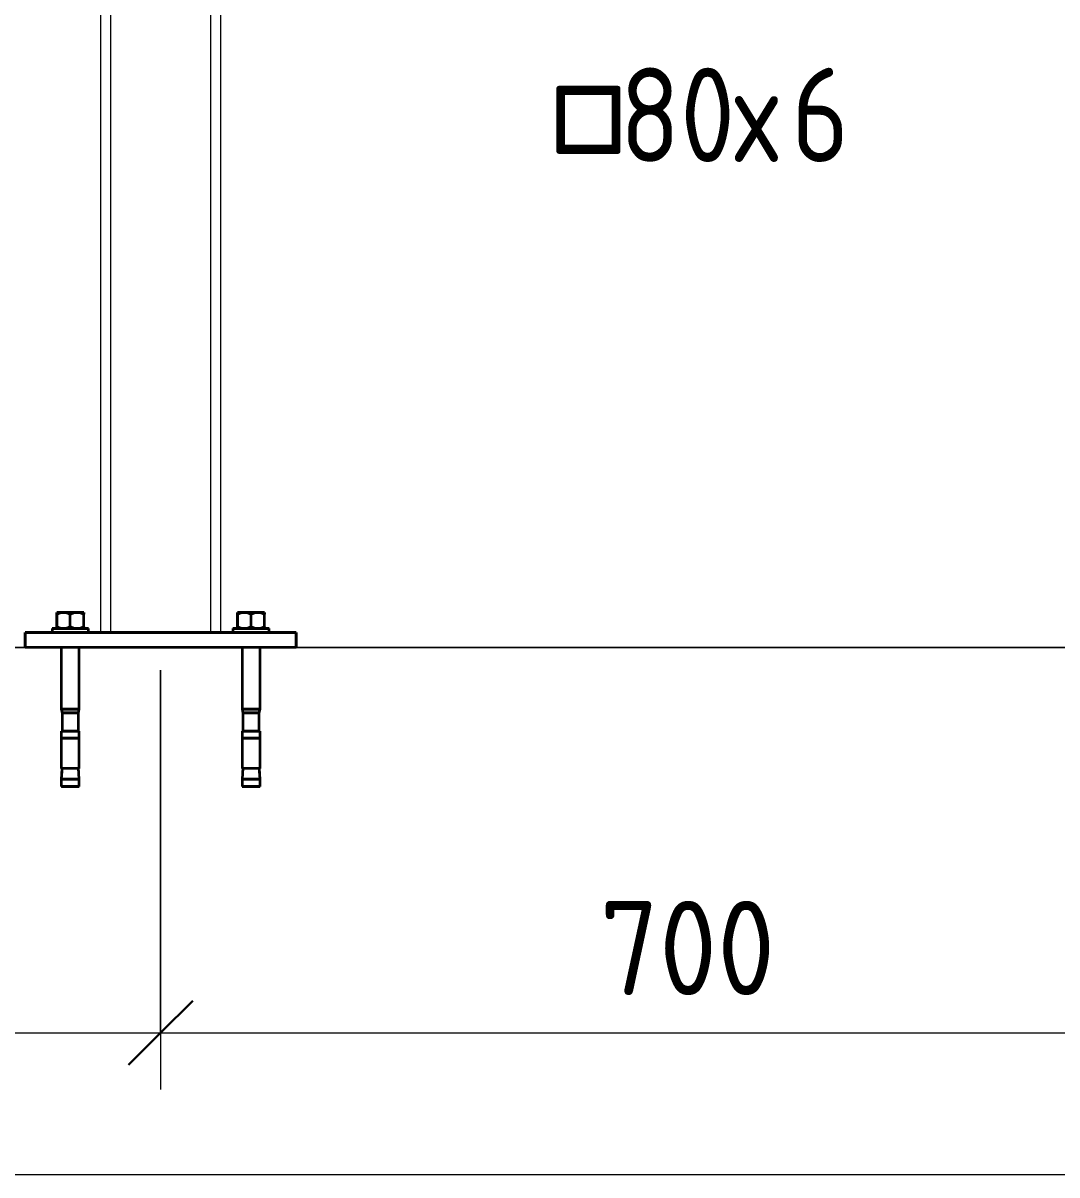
# Model space of a CAD drawing. Header units: millimetres. Extents: x 38797 to 82950, y -34477 to 2697.
# Drawn here: x 48970 to 49656, y -1150 to -386 of the extents above; entities that cross this region are included whole.
import ezdxf

# ---------------------------------------------------------------- set-up
doc = ezdxf.new("R2010")
doc.units = ezdxf.units.MM
for name, color, linetype, lineweight in [('AA_Dim', 7, 'Continuous', 9), ('AA_Dim-25', 7, 'Continuous', 9), ('AA_Oformlenie', 7, 'Continuous', 9), ('AA_Vinoska', 7, 'Continuous', 9), ('AF_Balki', 7, 'Continuous', 20), ('AF_Stena_Опалубка', 253, 'Continuous', 20), ('KR_Colonna_KG', 7, 'Continuous', 20), ('KR_Detal', 7, 'Continuous', 20)]:
    doc.layers.add(name, color=color, linetype=linetype, lineweight=lineweight)
doc.styles.add('ISOCPEUR', font='isocpeur.TTF', dxfattribs={"width": 0.9, "height": 62.5})
doc.styles.add('ISOCPEUR_3', font='isocpeur.TTF', dxfattribs={"width": 0.85, "height": 62.5})
doc.styles.add('ISOCPEUR_4', font='isocpeur.TTF', dxfattribs={"width": 0.85, "height": 62.5})
doc.dimstyles.new('01_Точн_3_знака__непрозр_', dxfattribs={"dimscale": 304.8, "dimtxt": 62.672186, "dimasz": 0.139436, "dimexe": 0.123031, "dimexo": 0.082021, "dimgap": 0.020505, "dimtad": 1, "dimdec": 3, "dimrnd": 0.001, "dimdsep": 46, "dimtxsty": 'ISOCPEUR', "dimblk1": 'OBLIQUE', "dimblk2": 'OBLIQUE', "dimsah": 1, "dimcen": 0.09, "dimdle": 0.123031, "dimazin": 0, "dimtfac": 1, "dimtdec": 4, "dimtix": 1, "dimtmove": 0, "dimatfit": 3, "dimfxl": 1, "dimtvp": 1, "dimtfill": 1, "dimtolj": 1, "dimtzin": 0, "dimlwd": 18, "dimlwe": 18, "dimarcsym": 2})

# ---------------------------------------------------------------- blocks, each defined once
blk = doc.blocks.new('243_Профиль гнутый сварной квадратный _НесКол_2ур_ - 80х6-3867407-Разрез 1 КМ')
at = {"layer": 'KR_Colonna_KG', "lineweight": 9}
for p, q in [((42842.06, -790), (42842.06, 29)), ((42908.06, 29), (42908.06, -790))]:
    blk.add_line(p, q, dxfattribs=at)
blk = doc.blocks.new('354_Прокат Лист _НесКаркас_РабПлоск_ - 354_Прокат Лист _НесКаркас_РабПлоск_-3866505-Разрез 1 КМ')
at = {"layer": 'AF_Balki', "lineweight": 35}
for p, q in [((43685.06, -790), (43685.06, -800)), ((43685.06, -800), (43685.06, -790)), ((43685.06, -790), (43709.06, -790)), ((43865.06, -790), (43685.06, -790)), ((43721.06, -790), (43829.06, -790)), ((43841.06, -790), (43865.06, -790)), ((43865.06, -790), (43865.06, -800)), ((43865.06, -800), (43865.06, -790)), ((43709.06, -800), (43685.06, -800)), ((43865.06, -800), (43685.06, -800)), ((43829.06, -800), (43721.06, -800)), ((43865.06, -800), (43841.06, -800))]:
    blk.add_line(p, q, dxfattribs=at)
blk = doc.blocks.new('354_Анкер клиновой _СоедНесК_РабПлоск_ - M12x120_20-V16-Разрез 1 КМ')
at = {"layer": 'KR_Detal', "lineweight": 35}
for p, q in [((42110.56, -776.7), (42106.06, -776.7)), ((42106.06, -776.7), (42110.56, -776.7)), ((42106.06, -777.88), (42106.06, -786.32)), ((42106.06, -786.32), (42106.06, -777.88)), ((42115.06, -776.7), (42110.56, -776.7)), ((42110.56, -776.7), (42115.06, -776.7)), ((42115.06, -776.7), (42119.56, -776.7)), ((42119.56, -776.7), (42115.06, -776.7)), ((42115.06, -786.32), (42115.06, -777.88)), ((42115.06, -786.32), (42115.06, -777.88)), ((42119.56, -776.7), (42124.06, -776.7)), ((42124.06, -776.7), (42119.56, -776.7)), ((42124.06, -786.32), (42124.06, -777.88)), ((42124.06, -786.32), (42124.06, -777.88)), ((42110.56, -787.5), (42106.06, -787.5)), ((42106.06, -787.5), (42110.56, -787.5)), ((42109.27, -787.5), (42120.86, -787.5)), ((42120.86, -787.5), (42109.27, -787.5)), ((42115.06, -787.5), (42110.56, -787.5)), ((42110.56, -787.5), (42115.06, -787.5)), ((42119.56, -787.5), (42115.06, -787.5)), ((42115.06, -787.5), (42119.56, -787.5)), ((42119.56, -787.5), (42124.06, -787.5)), ((42124.06, -787.5), (42119.56, -787.5)), ((42109.06, -800), (42109.06, -840.9)), ((42121.06, -840.9), (42121.06, -800)), ((42109.06, -840.9), (42109.66, -843.3)), ((42116.1, -840.9), (42109.06, -840.9)), ((42109.06, -840.9), (42121.06, -840.9)), ((42121.06, -840.9), (42116.11, -840.9)), ((42120.46, -843.3), (42121.06, -840.9)), ((42109.66, -843.3), (42109.66, -855.5)), ((42116, -843.3), (42109.66, -843.3)), ((42109.66, -843.3), (42120.46, -843.3)), ((42120.46, -843.3), (42116.12, -843.3)), ((42120.46, -855.5), (42120.46, -843.3)), ((42109.06, -855.5), (42109.06, -860.3)), ((42109.06, -855.5), (42121.06, -855.5)), ((42120.86, -855.5), (42109.27, -855.5)), ((42120.28, -855.5), (42109.85, -855.5)), ((42109.85, -855.5), (42120.28, -855.5)), ((42121.06, -860.3), (42121.06, -855.5)), ((42109.06, -860.3), (42109.06, -880.3)), ((42109.06, -860.3), (42121.06, -860.3)), ((42121.06, -860.3), (42109.06, -860.3)), ((42120.86, -860.3), (42109.27, -860.3)), ((42109.27, -860.3), (42120.86, -860.3)), ((42111, -860.3), (42116.11, -860.3)), ((42116.11, -860.3), (42111, -860.3)), ((42111, -860.3), (42116.11, -860.3)), ((42116.11, -860.3), (42111, -860.3)), ((42116.15, -860.3), (42119.12, -860.3)), ((42119.12, -860.3), (42116.15, -860.3)), ((42116.15, -860.3), (42119.12, -860.3)), ((42119.12, -860.3), (42116.15, -860.3)), ((42121.06, -880.3), (42121.06, -860.3)), ((42109.58, -879.59), (42109.06, -887.5)), ((42121.06, -880.3), (42109.06, -880.3)), ((42109.27, -880.3), (42109.53, -880.3)), ((42121.06, -887.5), (42120.54, -879.59)), ((42120.59, -880.3), (42120.86, -880.3)), ((42109.06, -887.5), (42109.06, -892.3)), ((42116.1, -887.5), (42109.06, -887.5)), ((42109.06, -887.5), (42121.06, -887.5)), ((42121.06, -892.3), (42109.06, -892.3)), ((42109.27, -892.3), (42120.86, -892.3)), ((42121.06, -887.5), (42116.11, -887.5)), ((42121.06, -892.3), (42121.06, -887.5))]:
    blk.add_line(p, q, dxfattribs=at)
for points in [[(42110.56, -776.7), (42109.77, -776.7), (42108.24, -776.9), (42106.77, -777.49), (42106.06, -777.88)], [(42106.06, -777.88), (42106.77, -777.49), (42108.24, -776.9), (42109.77, -776.7), (42110.56, -776.7)], [(42106.06, -777.88), (42106.06, -777.49), (42106.06, -776.9), (42106.06, -776.7), (42106.06, -776.7)], [(42106.06, -776.7), (42106.06, -776.7), (42106.06, -776.9), (42106.06, -777.49), (42106.06, -777.88)], [(42115.06, -777.88), (42114.35, -777.49), (42112.89, -776.9), (42111.35, -776.7), (42110.56, -776.7)], [(42110.56, -776.7), (42111.35, -776.7), (42112.89, -776.9), (42114.35, -777.49), (42115.06, -777.88)], [(42119.56, -776.7), (42118.77, -776.7), (42117.24, -776.9), (42115.77, -777.49), (42115.06, -777.88)], [(42115.06, -777.88), (42115.77, -777.49), (42117.24, -776.9), (42118.77, -776.7), (42119.56, -776.7)], [(42124.06, -777.88), (42123.35, -777.49), (42121.89, -776.9), (42120.35, -776.7), (42119.56, -776.7)], [(42119.56, -776.7), (42120.35, -776.7), (42121.89, -776.9), (42123.35, -777.49), (42124.06, -777.88)], [(42124.06, -777.88), (42124.06, -777.49), (42124.06, -776.9), (42124.06, -776.7), (42124.06, -776.7)], [(42124.06, -776.7), (42124.06, -776.7), (42124.06, -776.9), (42124.06, -777.49), (42124.06, -777.88)], [(42106.06, -786.32), (42106.77, -786.71), (42108.24, -787.3), (42109.77, -787.5), (42110.56, -787.5)], [(42110.56, -787.5), (42109.77, -787.5), (42108.24, -787.3), (42106.77, -786.71), (42106.06, -786.32)], [(42106.06, -786.32), (42106.06, -786.71), (42106.06, -787.3), (42106.06, -787.5), (42106.06, -787.5)], [(42106.06, -787.5), (42106.06, -787.5), (42106.06, -787.3), (42106.06, -786.71), (42106.06, -786.32)], [(42110.56, -787.5), (42111.35, -787.5), (42112.89, -787.3), (42114.35, -786.71), (42115.06, -786.32)], [(42115.06, -786.32), (42115.77, -786.71), (42117.24, -787.3), (42118.77, -787.5), (42119.56, -787.5)], [(42119.56, -787.5), (42120.35, -787.5), (42121.89, -787.3), (42123.35, -786.71), (42124.06, -786.32)], [(42124.06, -786.32), (42123.35, -786.71), (42121.89, -787.3), (42120.35, -787.5), (42119.56, -787.5)], [(42124.06, -786.32), (42124.06, -786.71), (42124.06, -787.3), (42124.06, -787.5), (42124.06, -787.5)], [(42124.06, -787.5), (42124.06, -787.5), (42124.06, -787.3), (42124.06, -786.71), (42124.06, -786.32)]]:
    blk.add_open_spline(points, degree=3, dxfattribs=at)
for points, knots in [([(42115.06, -786.32), (42114.35, -786.71), (42112.97, -787.27), (42111.52, -787.47), (42110.82, -787.5)], [0, 0, 0, 0, 0.5, 0.9441988, 0.9441988, 0.9441988, 0.9441988]), ([(42119.3, -787.5), (42118.6, -787.47), (42117.16, -787.27), (42115.77, -786.71), (42115.06, -786.32)], [0.0558012, 0.0558012, 0.0558012, 0.0558012, 0.5, 1, 1, 1, 1])]:
    blk.add_open_spline(points, degree=3, knots=knots, dxfattribs=at)
blk = doc.blocks.new('354_Шайба_ГОСТ 11371-78_СоедНесК_РабПлоск_ - Шайба_ГОСТ 11371-78-V9-Разрез 1 КМ')
at = {"layer": 'KR_Detal', "lineweight": 35}
for p, q in [((42803.06, -787.5), (42803.06, -790)), ((42803.06, -787.5), (42827.06, -787.5)), ((42827.06, -787.5), (42803.06, -787.5)), ((42803.06, -790), (42809.06, -790)), ((42827.06, -790), (42803.06, -790)), ((42808.78, -787.5), (42821.34, -787.5)), ((42821.34, -787.5), (42808.78, -787.5)), ((42808.78, -790), (42821.34, -790)), ((42821.06, -790), (42827.06, -790)), ((42827.06, -790), (42827.06, -787.5))]:
    blk.add_line(p, q, dxfattribs=at)
blk = doc.blocks.new('354_Анкер клиновой _СоедНесК_РабПлоск_ - M12x120_20-V17-Разрез 1 КМ')
at = {"layer": 'KR_Detal', "lineweight": 35}
for p, q in [((42230.56, -776.7), (42226.06, -776.7)), ((42226.06, -776.7), (42230.56, -776.7)), ((42226.06, -777.88), (42226.06, -786.32)), ((42226.06, -786.32), (42226.06, -777.88)), ((42235.06, -776.7), (42230.56, -776.7)), ((42230.56, -776.7), (42235.06, -776.7)), ((42235.06, -776.7), (42239.56, -776.7)), ((42239.56, -776.7), (42235.06, -776.7)), ((42235.06, -786.32), (42235.06, -777.88)), ((42235.06, -786.32), (42235.06, -777.88)), ((42239.56, -776.7), (42244.06, -776.7)), ((42244.06, -776.7), (42239.56, -776.7)), ((42244.06, -786.32), (42244.06, -777.88)), ((42244.06, -786.32), (42244.06, -777.88)), ((42230.56, -787.5), (42226.06, -787.5)), ((42226.06, -787.5), (42230.56, -787.5)), ((42229.27, -787.5), (42236.6, -787.5)), ((42236.6, -787.5), (42229.27, -787.5)), ((42235.06, -787.5), (42230.56, -787.5)), ((42230.56, -787.5), (42235.06, -787.5)), ((42239.56, -787.5), (42235.06, -787.5)), ((42235.06, -787.5), (42239.56, -787.5)), ((42236.61, -787.5), (42240.86, -787.5)), ((42240.86, -787.5), (42236.61, -787.5)), ((42239.56, -787.5), (42244.06, -787.5)), ((42244.06, -787.5), (42239.56, -787.5)), ((42229.06, -800), (42229.06, -840.9)), ((42241.06, -840.9), (42241.06, -800)), ((42229.06, -840.9), (42229.66, -843.3)), ((42241.06, -840.9), (42229.06, -840.9)), ((42229.06, -840.9), (42241.06, -840.9)), ((42240.46, -843.3), (42241.06, -840.9)), ((42229.66, -843.3), (42229.66, -855.5)), ((42240.46, -843.3), (42229.66, -843.3)), ((42229.66, -843.3), (42240.46, -843.3)), ((42240.46, -855.5), (42240.46, -843.3)), ((42229.06, -855.5), (42229.06, -860.3)), ((42229.06, -855.5), (42241.06, -855.5)), ((42236.6, -855.5), (42229.27, -855.5)), ((42236.46, -855.5), (42229.85, -855.5)), ((42229.85, -855.5), (42236.46, -855.5)), ((42240.28, -855.5), (42236.61, -855.5)), ((42236.61, -855.5), (42240.28, -855.5)), ((42240.86, -855.5), (42236.61, -855.5)), ((42241.06, -860.3), (42241.06, -855.5)), ((42229.06, -860.3), (42229.06, -880.3)), ((42229.06, -860.3), (42241.06, -860.3)), ((42241.06, -860.3), (42229.06, -860.3)), ((42236.6, -860.3), (42229.27, -860.3)), ((42229.27, -860.3), (42236.6, -860.3)), ((42231, -860.3), (42239.12, -860.3)), ((42239.12, -860.3), (42231, -860.3)), ((42231, -860.3), (42239.12, -860.3)), ((42239.12, -860.3), (42231, -860.3)), ((42240.86, -860.3), (42236.61, -860.3)), ((42236.61, -860.3), (42240.86, -860.3)), ((42241.06, -880.3), (42241.06, -860.3)), ((42229.58, -879.59), (42229.06, -887.5)), ((42241.06, -880.3), (42229.06, -880.3)), ((42229.27, -880.3), (42229.53, -880.3)), ((42241.06, -887.5), (42240.54, -879.59)), ((42240.59, -880.3), (42240.86, -880.3)), ((42229.06, -887.5), (42229.06, -892.3)), ((42241.06, -887.5), (42229.06, -887.5)), ((42229.06, -887.5), (42241.06, -887.5)), ((42241.06, -892.3), (42229.06, -892.3)), ((42229.27, -892.3), (42240.86, -892.3)), ((42241.06, -892.3), (42241.06, -887.5))]:
    blk.add_line(p, q, dxfattribs=at)
for points in [[(42230.56, -776.7), (42229.77, -776.7), (42228.24, -776.9), (42226.77, -777.49), (42226.06, -777.88)], [(42226.06, -777.88), (42226.77, -777.49), (42228.24, -776.9), (42229.77, -776.7), (42230.56, -776.7)], [(42226.06, -777.88), (42226.06, -777.49), (42226.06, -776.9), (42226.06, -776.7), (42226.06, -776.7)], [(42226.06, -776.7), (42226.06, -776.7), (42226.06, -776.9), (42226.06, -777.49), (42226.06, -777.88)], [(42235.06, -777.88), (42234.35, -777.49), (42232.89, -776.9), (42231.35, -776.7), (42230.56, -776.7)], [(42230.56, -776.7), (42231.35, -776.7), (42232.89, -776.9), (42234.35, -777.49), (42235.06, -777.88)], [(42239.56, -776.7), (42238.77, -776.7), (42237.24, -776.9), (42235.77, -777.49), (42235.06, -777.88)], [(42235.06, -777.88), (42235.77, -777.49), (42237.24, -776.9), (42238.77, -776.7), (42239.56, -776.7)], [(42244.06, -777.88), (42243.35, -777.49), (42241.89, -776.9), (42240.35, -776.7), (42239.56, -776.7)], [(42239.56, -776.7), (42240.35, -776.7), (42241.89, -776.9), (42243.35, -777.49), (42244.06, -777.88)], [(42244.06, -777.88), (42244.06, -777.49), (42244.06, -776.9), (42244.06, -776.7), (42244.06, -776.7)], [(42244.06, -776.7), (42244.06, -776.7), (42244.06, -776.9), (42244.06, -777.49), (42244.06, -777.88)], [(42226.06, -786.32), (42226.77, -786.71), (42228.24, -787.3), (42229.77, -787.5), (42230.56, -787.5)], [(42230.56, -787.5), (42229.77, -787.5), (42228.24, -787.3), (42226.77, -786.71), (42226.06, -786.32)], [(42226.06, -786.32), (42226.06, -786.71), (42226.06, -787.3), (42226.06, -787.5), (42226.06, -787.5)], [(42226.06, -787.5), (42226.06, -787.5), (42226.06, -787.3), (42226.06, -786.71), (42226.06, -786.32)], [(42230.56, -787.5), (42231.35, -787.5), (42232.89, -787.3), (42234.35, -786.71), (42235.06, -786.32)], [(42235.06, -786.32), (42235.77, -786.71), (42237.24, -787.3), (42238.77, -787.5), (42239.56, -787.5)], [(42239.56, -787.5), (42240.35, -787.5), (42241.89, -787.3), (42243.35, -786.71), (42244.06, -786.32)], [(42244.06, -786.32), (42243.35, -786.71), (42241.89, -787.3), (42240.35, -787.5), (42239.56, -787.5)], [(42244.06, -786.32), (42244.06, -786.71), (42244.06, -787.3), (42244.06, -787.5), (42244.06, -787.5)], [(42244.06, -787.5), (42244.06, -787.5), (42244.06, -787.3), (42244.06, -786.71), (42244.06, -786.32)]]:
    blk.add_open_spline(points, degree=3, dxfattribs=at)
for points, knots in [([(42235.06, -786.32), (42234.35, -786.71), (42232.97, -787.27), (42231.52, -787.47), (42230.82, -787.5)], [0, 0, 0, 0, 0.5, 0.9441988, 0.9441988, 0.9441988, 0.9441988]), ([(42239.3, -787.5), (42238.6, -787.47), (42237.16, -787.27), (42235.77, -786.71), (42235.06, -786.32)], [0.0558012, 0.0558012, 0.0558012, 0.0558012, 0.5, 1, 1, 1, 1])]:
    blk.add_open_spline(points, degree=3, knots=knots, dxfattribs=at)
blk = doc.blocks.new('354_Шайба_ГОСТ 11371-78_СоедНесК_РабПлоск_ - Шайба_ГОСТ 11371-78-V18-Разрез 1 КМ')
at = {"layer": 'KR_Detal', "lineweight": 35}
for p, q in [((42223.06, -787.5), (42223.06, -790)), ((42223.06, -787.5), (42247.06, -787.5)), ((42247.06, -787.5), (42223.06, -787.5)), ((42223.06, -790), (42229.06, -790)), ((42247.06, -790), (42223.06, -790)), ((42228.78, -787.5), (42236.61, -787.5)), ((42236.61, -787.5), (42228.78, -787.5)), ((42228.78, -790), (42236.61, -790)), ((42236.74, -787.5), (42241.34, -787.5)), ((42241.34, -787.5), (42236.74, -787.5)), ((42236.74, -790), (42241.34, -790)), ((42241.06, -790), (42247.06, -790)), ((42247.06, -790), (42247.06, -787.5))]:
    blk.add_line(p, q, dxfattribs=at)
blk = doc.blocks.new('354_Анкер клиновой _СоедНесК_РабПлоск_ - M12x120_20-V19-Разрез 1 КМ')
at = {"layer": 'KR_Detal', "lineweight": 35}
for p, q in [((42110.56, -776.7), (42106.06, -776.7)), ((42106.06, -776.7), (42110.56, -776.7)), ((42106.06, -777.88), (42106.06, -786.32)), ((42106.06, -786.32), (42106.06, -777.88)), ((42115.06, -776.7), (42110.56, -776.7)), ((42110.56, -776.7), (42115.06, -776.7)), ((42115.06, -776.7), (42119.56, -776.7)), ((42119.56, -776.7), (42115.06, -776.7)), ((42115.06, -786.32), (42115.06, -777.88)), ((42115.06, -786.32), (42115.06, -777.88)), ((42119.56, -776.7), (42124.06, -776.7)), ((42124.06, -776.7), (42119.56, -776.7)), ((42124.06, -786.32), (42124.06, -777.88)), ((42124.06, -786.32), (42124.06, -777.88)), ((42110.56, -787.5), (42106.06, -787.5)), ((42106.06, -787.5), (42110.56, -787.5)), ((42109.27, -787.5), (42120.86, -787.5)), ((42120.86, -787.5), (42109.27, -787.5)), ((42115.06, -787.5), (42110.56, -787.5)), ((42110.56, -787.5), (42115.06, -787.5)), ((42119.56, -787.5), (42115.06, -787.5)), ((42115.06, -787.5), (42119.56, -787.5)), ((42119.56, -787.5), (42124.06, -787.5)), ((42124.06, -787.5), (42119.56, -787.5)), ((42109.06, -800), (42109.06, -840.9)), ((42121.06, -840.9), (42121.06, -800)), ((42109.06, -840.9), (42109.66, -843.3)), ((42116.1, -840.9), (42109.06, -840.9)), ((42109.06, -840.9), (42116.1, -840.9)), ((42121.06, -840.9), (42116.11, -840.9)), ((42116.11, -840.9), (42121.06, -840.9)), ((42120.46, -843.3), (42121.06, -840.9)), ((42109.66, -843.3), (42109.66, -855.5)), ((42116, -843.3), (42109.66, -843.3)), ((42109.66, -843.3), (42116, -843.3)), ((42120.46, -843.3), (42116.12, -843.3)), ((42116.12, -843.3), (42120.46, -843.3)), ((42120.46, -855.5), (42120.46, -843.3)), ((42109.06, -855.5), (42109.06, -860.3)), ((42109.27, -855.5), (42120.86, -855.5)), ((42120.86, -855.5), (42109.27, -855.5)), ((42120.28, -855.5), (42109.85, -855.5)), ((42109.85, -855.5), (42120.28, -855.5)), ((42121.06, -860.3), (42121.06, -855.5)), ((42109.06, -860.3), (42109.06, -880.3)), ((42109.27, -860.3), (42120.86, -860.3)), ((42120.86, -860.3), (42109.27, -860.3)), ((42109.27, -860.3), (42120.86, -860.3)), ((42120.86, -860.3), (42109.27, -860.3)), ((42111, -860.3), (42116.11, -860.3)), ((42116.11, -860.3), (42111, -860.3)), ((42111, -860.3), (42116.11, -860.3)), ((42116.11, -860.3), (42111, -860.3)), ((42116.15, -860.3), (42119.12, -860.3)), ((42119.12, -860.3), (42116.15, -860.3)), ((42116.15, -860.3), (42119.12, -860.3)), ((42119.12, -860.3), (42116.15, -860.3)), ((42121.06, -880.3), (42121.06, -860.3)), ((42109.54, -880.3), (42109.06, -887.5)), ((42109.27, -880.3), (42109.53, -880.3)), ((42109.53, -880.3), (42109.27, -880.3)), ((42120.59, -880.3), (42120.86, -880.3)), ((42120.86, -880.3), (42120.59, -880.3)), ((42121.06, -887.5), (42120.59, -880.3)), ((42109.06, -887.5), (42109.06, -892.3)), ((42116.1, -887.5), (42109.06, -887.5)), ((42109.06, -887.5), (42116.1, -887.5)), ((42109.27, -892.3), (42120.86, -892.3)), ((42120.86, -892.3), (42109.27, -892.3)), ((42121.06, -887.5), (42116.11, -887.5)), ((42116.11, -887.5), (42121.06, -887.5)), ((42121.06, -892.3), (42121.06, -887.5))]:
    blk.add_line(p, q, dxfattribs=at)
for points in [[(42110.56, -776.7), (42109.77, -776.7), (42108.24, -776.9), (42106.77, -777.49), (42106.06, -777.88)], [(42106.06, -777.88), (42106.77, -777.49), (42108.24, -776.9), (42109.77, -776.7), (42110.56, -776.7)], [(42106.06, -777.88), (42106.06, -777.49), (42106.06, -776.9), (42106.06, -776.7), (42106.06, -776.7)], [(42106.06, -776.7), (42106.06, -776.7), (42106.06, -776.9), (42106.06, -777.49), (42106.06, -777.88)], [(42115.06, -777.88), (42114.35, -777.49), (42112.89, -776.9), (42111.35, -776.7), (42110.56, -776.7)], [(42110.56, -776.7), (42111.35, -776.7), (42112.89, -776.9), (42114.35, -777.49), (42115.06, -777.88)], [(42119.56, -776.7), (42118.77, -776.7), (42117.24, -776.9), (42115.77, -777.49), (42115.06, -777.88)], [(42115.06, -777.88), (42115.77, -777.49), (42117.24, -776.9), (42118.77, -776.7), (42119.56, -776.7)], [(42124.06, -777.88), (42123.35, -777.49), (42121.89, -776.9), (42120.35, -776.7), (42119.56, -776.7)], [(42119.56, -776.7), (42120.35, -776.7), (42121.89, -776.9), (42123.35, -777.49), (42124.06, -777.88)], [(42124.06, -777.88), (42124.06, -777.49), (42124.06, -776.9), (42124.06, -776.7), (42124.06, -776.7)], [(42124.06, -776.7), (42124.06, -776.7), (42124.06, -776.9), (42124.06, -777.49), (42124.06, -777.88)], [(42106.06, -786.32), (42106.77, -786.71), (42108.24, -787.3), (42109.77, -787.5), (42110.56, -787.5)], [(42110.56, -787.5), (42109.77, -787.5), (42108.24, -787.3), (42106.77, -786.71), (42106.06, -786.32)], [(42106.06, -786.32), (42106.06, -786.71), (42106.06, -787.3), (42106.06, -787.5), (42106.06, -787.5)], [(42106.06, -787.5), (42106.06, -787.5), (42106.06, -787.3), (42106.06, -786.71), (42106.06, -786.32)], [(42119.56, -787.5), (42120.35, -787.5), (42121.89, -787.3), (42123.35, -786.71), (42124.06, -786.32)], [(42124.06, -786.32), (42123.35, -786.71), (42121.89, -787.3), (42120.35, -787.5), (42119.56, -787.5)], [(42124.06, -786.32), (42124.06, -786.71), (42124.06, -787.3), (42124.06, -787.5), (42124.06, -787.5)], [(42124.06, -787.5), (42124.06, -787.5), (42124.06, -787.3), (42124.06, -786.71), (42124.06, -786.32)]]:
    blk.add_open_spline(points, degree=3, dxfattribs=at)
for points, knots in [([(42110.82, -787.5), (42111.52, -787.47), (42112.97, -787.27), (42114.35, -786.71), (42115.06, -786.32)], [0.0558012, 0.0558012, 0.0558012, 0.0558012, 0.5, 1, 1, 1, 1]), ([(42115.06, -786.32), (42114.35, -786.71), (42112.97, -787.27), (42111.52, -787.47), (42110.82, -787.5)], [0, 0, 0, 0, 0.5, 0.9441988, 0.9441988, 0.9441988, 0.9441988]), ([(42115.06, -786.32), (42115.77, -786.71), (42117.16, -787.27), (42118.6, -787.47), (42119.3, -787.5)], [0, 0, 0, 0, 0.5, 0.9441988, 0.9441988, 0.9441988, 0.9441988]), ([(42119.3, -787.5), (42118.6, -787.47), (42117.16, -787.27), (42115.77, -786.71), (42115.06, -786.32)], [0.0558012, 0.0558012, 0.0558012, 0.0558012, 0.5, 1, 1, 1, 1])]:
    blk.add_open_spline(points, degree=3, knots=knots, dxfattribs=at)
blk = doc.blocks.new('354_Шайба_ГОСТ 11371-78_СоедНесК_РабПлоск_ - Шайба_ГОСТ 11371-78-V13-Разрез 1 КМ')
at = {"layer": 'KR_Detal', "lineweight": 35}
for p, q in [((42803.06, -787.5), (42803.06, -790)), ((42803.06, -787.5), (42827.06, -787.5)), ((42827.06, -787.5), (42803.06, -787.5)), ((42803.06, -790), (42809.06, -790)), ((42809.06, -790), (42803.06, -790)), ((42808.78, -787.5), (42821.34, -787.5)), ((42821.34, -787.5), (42808.78, -787.5)), ((42821.06, -790), (42827.06, -790)), ((42827.06, -790), (42821.06, -790)), ((42827.06, -790), (42827.06, -787.5))]:
    blk.add_line(p, q, dxfattribs=at)
blk = doc.blocks.new('354_Анкер клиновой _СоедНесК_РабПлоск_ - M12x120_20-V20-Разрез 1 КМ')
at = {"layer": 'KR_Detal', "lineweight": 35}
for p, q in [((42230.56, -776.7), (42226.06, -776.7)), ((42226.06, -776.7), (42230.56, -776.7)), ((42226.06, -777.88), (42226.06, -786.32)), ((42226.06, -786.32), (42226.06, -777.88)), ((42235.06, -776.7), (42230.56, -776.7)), ((42230.56, -776.7), (42235.06, -776.7)), ((42235.06, -776.7), (42239.56, -776.7)), ((42239.56, -776.7), (42235.06, -776.7)), ((42235.06, -786.32), (42235.06, -777.88)), ((42235.06, -786.32), (42235.06, -777.88)), ((42239.56, -776.7), (42244.06, -776.7)), ((42244.06, -776.7), (42239.56, -776.7)), ((42244.06, -786.32), (42244.06, -777.88)), ((42244.06, -786.32), (42244.06, -777.88)), ((42230.56, -787.5), (42226.06, -787.5)), ((42226.06, -787.5), (42230.56, -787.5)), ((42229.27, -787.5), (42236.6, -787.5)), ((42236.6, -787.5), (42229.27, -787.5)), ((42235.06, -787.5), (42230.56, -787.5)), ((42230.56, -787.5), (42235.06, -787.5)), ((42239.56, -787.5), (42235.06, -787.5)), ((42235.06, -787.5), (42239.56, -787.5)), ((42236.61, -787.5), (42240.86, -787.5)), ((42240.86, -787.5), (42236.61, -787.5)), ((42239.56, -787.5), (42244.06, -787.5)), ((42244.06, -787.5), (42239.56, -787.5)), ((42229.06, -800), (42229.06, -840.9)), ((42241.06, -840.9), (42241.06, -800)), ((42229.06, -840.9), (42229.66, -843.3)), ((42241.06, -840.9), (42229.06, -840.9)), ((42229.06, -840.9), (42241.06, -840.9)), ((42240.46, -843.3), (42241.06, -840.9)), ((42229.66, -843.3), (42229.66, -855.5)), ((42240.46, -843.3), (42229.66, -843.3)), ((42229.66, -843.3), (42240.46, -843.3)), ((42240.46, -855.5), (42240.46, -843.3)), ((42229.06, -855.5), (42229.06, -860.3)), ((42229.27, -855.5), (42236.6, -855.5)), ((42236.6, -855.5), (42229.27, -855.5)), ((42236.46, -855.5), (42229.85, -855.5)), ((42229.85, -855.5), (42236.46, -855.5)), ((42240.28, -855.5), (42236.61, -855.5)), ((42236.61, -855.5), (42240.28, -855.5)), ((42236.61, -855.5), (42240.86, -855.5)), ((42240.86, -855.5), (42236.61, -855.5)), ((42241.06, -860.3), (42241.06, -855.5)), ((42229.06, -860.3), (42229.06, -880.3)), ((42229.27, -860.3), (42236.6, -860.3)), ((42236.6, -860.3), (42229.27, -860.3)), ((42229.27, -860.3), (42236.6, -860.3)), ((42236.6, -860.3), (42229.27, -860.3)), ((42231, -860.3), (42239.12, -860.3)), ((42239.12, -860.3), (42231, -860.3)), ((42231, -860.3), (42239.12, -860.3)), ((42239.12, -860.3), (42231, -860.3)), ((42236.61, -860.3), (42240.86, -860.3)), ((42240.86, -860.3), (42236.61, -860.3)), ((42236.61, -860.3), (42240.86, -860.3)), ((42240.86, -860.3), (42236.61, -860.3)), ((42241.06, -880.3), (42241.06, -860.3)), ((42229.54, -880.3), (42229.06, -887.5)), ((42229.27, -880.3), (42229.53, -880.3)), ((42229.53, -880.3), (42229.27, -880.3)), ((42240.59, -880.3), (42240.86, -880.3)), ((42240.86, -880.3), (42240.59, -880.3)), ((42241.06, -887.5), (42240.59, -880.3)), ((42229.06, -887.5), (42229.06, -892.3)), ((42241.06, -887.5), (42229.06, -887.5)), ((42229.06, -887.5), (42241.06, -887.5)), ((42229.27, -892.3), (42240.86, -892.3)), ((42240.86, -892.3), (42229.27, -892.3)), ((42241.06, -892.3), (42241.06, -887.5))]:
    blk.add_line(p, q, dxfattribs=at)
for points in [[(42230.56, -776.7), (42229.77, -776.7), (42228.24, -776.9), (42226.77, -777.49), (42226.06, -777.88)], [(42226.06, -777.88), (42226.77, -777.49), (42228.24, -776.9), (42229.77, -776.7), (42230.56, -776.7)], [(42226.06, -777.88), (42226.06, -777.49), (42226.06, -776.9), (42226.06, -776.7), (42226.06, -776.7)], [(42226.06, -776.7), (42226.06, -776.7), (42226.06, -776.9), (42226.06, -777.49), (42226.06, -777.88)], [(42235.06, -777.88), (42234.35, -777.49), (42232.89, -776.9), (42231.35, -776.7), (42230.56, -776.7)], [(42230.56, -776.7), (42231.35, -776.7), (42232.89, -776.9), (42234.35, -777.49), (42235.06, -777.88)], [(42239.56, -776.7), (42238.77, -776.7), (42237.24, -776.9), (42235.77, -777.49), (42235.06, -777.88)], [(42235.06, -777.88), (42235.77, -777.49), (42237.24, -776.9), (42238.77, -776.7), (42239.56, -776.7)], [(42244.06, -777.88), (42243.35, -777.49), (42241.89, -776.9), (42240.35, -776.7), (42239.56, -776.7)], [(42239.56, -776.7), (42240.35, -776.7), (42241.89, -776.9), (42243.35, -777.49), (42244.06, -777.88)], [(42244.06, -777.88), (42244.06, -777.49), (42244.06, -776.9), (42244.06, -776.7), (42244.06, -776.7)], [(42244.06, -776.7), (42244.06, -776.7), (42244.06, -776.9), (42244.06, -777.49), (42244.06, -777.88)], [(42226.06, -786.32), (42226.77, -786.71), (42228.24, -787.3), (42229.77, -787.5), (42230.56, -787.5)], [(42230.56, -787.5), (42229.77, -787.5), (42228.24, -787.3), (42226.77, -786.71), (42226.06, -786.32)], [(42226.06, -786.32), (42226.06, -786.71), (42226.06, -787.3), (42226.06, -787.5), (42226.06, -787.5)], [(42226.06, -787.5), (42226.06, -787.5), (42226.06, -787.3), (42226.06, -786.71), (42226.06, -786.32)], [(42239.56, -787.5), (42240.35, -787.5), (42241.89, -787.3), (42243.35, -786.71), (42244.06, -786.32)], [(42244.06, -786.32), (42243.35, -786.71), (42241.89, -787.3), (42240.35, -787.5), (42239.56, -787.5)], [(42244.06, -786.32), (42244.06, -786.71), (42244.06, -787.3), (42244.06, -787.5), (42244.06, -787.5)], [(42244.06, -787.5), (42244.06, -787.5), (42244.06, -787.3), (42244.06, -786.71), (42244.06, -786.32)]]:
    blk.add_open_spline(points, degree=3, dxfattribs=at)
for points, knots in [([(42230.82, -787.5), (42231.52, -787.47), (42232.97, -787.27), (42234.35, -786.71), (42235.06, -786.32)], [0.0558012, 0.0558012, 0.0558012, 0.0558012, 0.5, 1, 1, 1, 1]), ([(42235.06, -786.32), (42234.35, -786.71), (42232.97, -787.27), (42231.52, -787.47), (42230.82, -787.5)], [0, 0, 0, 0, 0.5, 0.9441988, 0.9441988, 0.9441988, 0.9441988]), ([(42235.06, -786.32), (42235.77, -786.71), (42237.16, -787.27), (42238.6, -787.47), (42239.3, -787.5)], [0, 0, 0, 0, 0.5, 0.9441988, 0.9441988, 0.9441988, 0.9441988]), ([(42239.3, -787.5), (42238.6, -787.47), (42237.16, -787.27), (42235.77, -786.71), (42235.06, -786.32)], [0.0558012, 0.0558012, 0.0558012, 0.0558012, 0.5, 1, 1, 1, 1])]:
    blk.add_open_spline(points, degree=3, knots=knots, dxfattribs=at)
blk = doc.blocks.new('354_Шайба_ГОСТ 11371-78_СоедНесК_РабПлоск_ - Шайба_ГОСТ 11371-78-V21-Разрез 1 КМ')
at = {"layer": 'KR_Detal', "lineweight": 35}
for p, q in [((42223.06, -787.5), (42223.06, -790)), ((42223.06, -787.5), (42247.06, -787.5)), ((42247.06, -787.5), (42223.06, -787.5)), ((42223.06, -790), (42229.06, -790)), ((42229.06, -790), (42223.06, -790)), ((42228.78, -787.5), (42236.61, -787.5)), ((42236.61, -787.5), (42228.78, -787.5)), ((42236.74, -787.5), (42241.34, -787.5)), ((42241.34, -787.5), (42236.74, -787.5)), ((42241.06, -790), (42247.06, -790)), ((42247.06, -790), (42241.06, -790)), ((42247.06, -790), (42247.06, -787.5))]:
    blk.add_line(p, q, dxfattribs=at)
blk = doc.blocks.new('011_Прямоугольник обрыва _ЭлУзла_ - 011_Прямоугольник обрыва _ЭлУзла_-3866050-Разрез 1 КМ')
at = {"layer": 'AA_Oformlenie'}
blk.add_line((44675.06, -1150.08), (41994.36, -1150.08), dxfattribs=at)
blk = doc.blocks.new('DIMBLOCK17-Разрез 1 КМ')
at = {"layer": 'AA_Dim-25', "lineweight": 18}
for p, q in [((48061.24, -815), (48061.24, -1093.35)), ((48061.24, -1055.85), (48061.24, -815)), ((49061.24, -815), (49061.24, -1093.35)), ((49061.24, -1055.85), (49061.24, -815)), ((48061.24, -1055.85), (49061.24, -1055.85))]:
    blk.add_line(p, q, dxfattribs=at)
at = {"layer": 'AA_Dim-25', "lineweight": 30}
for p, q in [((48061.24, -1055.85), (48082.49, -1034.6)), ((49061.24, -1055.85), (49082.49, -1034.6)), ((48061.24, -1055.85), (48039.99, -1077.1)), ((49061.24, -1055.85), (49039.99, -1077.1))]:
    blk.add_line(p, q, dxfattribs=at)
at = {"layer": 'AA_Dim-25', "color": 0, "lineweight": 18, "insert": (48489.11, -968.18), "char_height": 62.5, "width": 173.1171, "attachment_point": 1, "line_spacing_factor": 1.135194, "style": 'ISOCPEUR', "bg_fill": 3, "box_fill_scale": 1.25, "bg_fill_color": 256, "bg_fill_true_color": 13158600, "bg_fill_transparency": 0}
blk.add_mtext('1000', dxfattribs=at)
blk = doc.blocks.new('_Oblique')
at = {"color": 0, "linetype": 'ByBlock', "lineweight": -2}
blk.add_line((-0.5, -0.5), (0.5, 0.5), dxfattribs=at)
blk = doc.blocks.new('DIMBLOCK18-Разрез 1 КМ')
at = {"layer": 'AA_Dim-25', "lineweight": 18}
for p, q in [((49061.24, -815), (49061.24, -1093.35)), ((49061.24, -1055.85), (49061.24, -815)), ((49761.24, -815), (49761.24, -1093.35)), ((49761.24, -1055.85), (49761.24, -815)), ((49061.24, -1055.85), (49761.24, -1055.85))]:
    blk.add_line(p, q, dxfattribs=at)
at = {"layer": 'AA_Dim-25', "lineweight": 30}
for p, q in [((49061.24, -1055.85), (49082.49, -1034.6)), ((49761.24, -1055.85), (49782.49, -1034.6)), ((49061.24, -1055.85), (49039.99, -1077.1)), ((49761.24, -1055.85), (49739.99, -1077.1))]:
    blk.add_line(p, q, dxfattribs=at)
at = {"layer": 'AA_Dim-25', "color": 0, "lineweight": 18, "insert": (49352.71, -968.18), "char_height": 62.5, "width": 140.4803, "attachment_point": 1, "line_spacing_factor": 1.135194, "style": 'ISOCPEUR', "bg_fill": 3, "box_fill_scale": 1.25, "bg_fill_color": 256, "bg_fill_true_color": 13158600, "bg_fill_transparency": 0}
blk.add_mtext('700', dxfattribs=at)

msp = doc.modelspace()

# ---------------------------------------------------------------- linework, layer by layer
at = {"layer": 'AF_Stena_Опалубка', "lineweight": 9}
for p, q in [((48161.2411, -800), (48995.2411, -800)), ((51526.2411, -800), (48161.2411, -800)), ((49007.2411, -800), (49115.2411, -800)), ((49127.2411, -800), (49695.2411, -800))]:
    msp.add_line(p, q, dxfattribs=at)
at = {"layer": 'KR_Colonna_KG'}
for p, q in [((49021.2411, 29), (49021.2411, -790)), ((49101.2411, -790), (49101.2411, 29)), ((49021.2411, -790), (49033.2411, -790)), ((49033.2411, -790), (49021.2411, -790)), ((49027.4455, -790), (49033.2411, -790)), ((49033.2411, -790), (49027.4455, -790)), ((49033.2411, -790), (49089.2411, -790)), ((49089.2411, -790), (49033.2411, -790)), ((49033.2411, -790), (49089.2411, -790)), ((49089.2411, -790), (49033.2411, -790)), ((49089.2411, -790), (49101.2411, -790)), ((49101.2411, -790), (49089.2411, -790)), ((49089.2411, -790), (49095.0366, -790)), ((49095.0366, -790), (49089.2411, -790))]:
    msp.add_line(p, q, dxfattribs=at)

# ---------------------------------------------------------------- block references
at = {"layer": 'AA_Oformlenie'}
msp.add_blockref('011_Прямоугольник обрыва _ЭлУзла_ - 011_Прямоугольник обрыва _ЭлУзла_-3866050-Разрез 1 КМ', (6886.1794, 0), dxfattribs=at)
at = {"layer": 'AF_Balki', "lineweight": 35}
msp.add_blockref('354_Прокат Лист _НесКаркас_РабПлоск_ - 354_Прокат Лист _НесКаркас_РабПлоск_-3866505-Разрез 1 КМ', (5286.1794, 0), dxfattribs=at)
at = {"layer": 'KR_Colonna_KG', "lineweight": 9}
msp.add_blockref('243_Профиль гнутый сварной квадратный _НесКол_2ур_ - 80х6-3867407-Разрез 1 КМ', (6186.1794, 0), dxfattribs=at)
at = {"layer": 'KR_Detal', "lineweight": 35}
for name, p in [('354_Анкер клиновой _СоедНесК_РабПлоск_ - M12x120_20-V16-Разрез 1 КМ', (6886.1794, 0)), ('354_Анкер клиновой _СоедНесК_РабПлоск_ - M12x120_20-V19-Разрез 1 КМ', (6886.1794, 0)), ('354_Анкер клиновой _СоедНесК_РабПлоск_ - M12x120_20-V17-Разрез 1 КМ', (6886.1794, 0)), ('354_Анкер клиновой _СоедНесК_РабПлоск_ - M12x120_20-V20-Разрез 1 КМ', (6886.1794, 0)), ('354_Шайба_ГОСТ 11371-78_СоедНесК_РабПлоск_ - Шайба_ГОСТ 11371-78-V9-Разрез 1 КМ', (6186.1794, 0)), ('354_Шайба_ГОСТ 11371-78_СоедНесК_РабПлоск_ - Шайба_ГОСТ 11371-78-V13-Разрез 1 КМ', (6186.1794, 0)), ('354_Шайба_ГОСТ 11371-78_СоедНесК_РабПлоск_ - Шайба_ГОСТ 11371-78-V18-Разрез 1 КМ', (6886.1794, 0)), ('354_Шайба_ГОСТ 11371-78_СоедНесК_РабПлоск_ - Шайба_ГОСТ 11371-78-V21-Разрез 1 КМ', (6886.1794, 0))]:
    msp.add_blockref(name, p, dxfattribs=at)

# ---------------------------------------------------------------- texts
at = {"layer": 'AA_Vinoska', "char_height": 62.5, "attachment_point": 1}
for s, insert, width, style in [('80', (49366.0075, -415.2743), 91.993641, 'ISOCPEUR_3'), ('\\fISOCPEUR|b0|i0|c204|p34|;\\W.85;6', (49479.861, -415.2743), 45.99682, 'ISOCPEUR_3'), ('\\fISOCPEUR|b0|i0|c130|p34|;\\W.85;□', (49318.2171, -415.2743), 57.921922, 'ISOCPEUR_4'), ('\\fISOCPEUR|b0|i0|c204|p34|;\\W.85;х', (49441.9098, -415.2743), 45.99682, 'ISOCPEUR_3')]:
    msp.add_mtext(s, dxfattribs=dict(at, insert=insert, width=width, style=style))

# ---------------------------------------------------------------- next in the draw order: dimensions: what is measured, and where the dimension line sits
at = {"layer": 'AA_Dim', "lineweight": 18}
dim = msp.add_linear_dim(base=(49061.2411, -1055.852), p1=(48061.2411, -790), p2=(49061.2411, -790), dimstyle='01_Точн_3_знака__непрозр_', override={"dimpost": '<>', "dimfxl": 1000}, dxfattribs=at)
dim.commit()
dim.dimension.update_dxf_attribs({"geometry": 'DIMBLOCK17-Разрез 1 КМ', "text_midpoint": (48561.2411, -1018.352)})

# ---------------------------------------------------------------- next in the draw order: dimensions: what is measured, and where the dimension line sits
dim = msp.add_linear_dim(base=(49761.2411, -1055.852), p1=(49061.2411, -790), p2=(49761.2411, -790), dimstyle='01_Точн_3_знака__непрозр_', override={"dimpost": '<>', "dimfxl": 700}, dxfattribs=at)
dim.commit()
dim.dimension.update_dxf_attribs({"geometry": 'DIMBLOCK18-Разрез 1 КМ', "text_midpoint": (49411.2411, -1018.352)})

doc.saveas('drawing.dxf')
